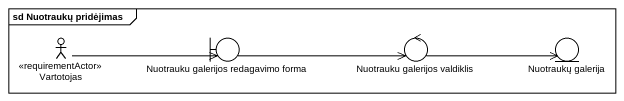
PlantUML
@startuml
mainframe sd Nuotraukų pridėjimas
actor Vartotojas <<requirementActor>>
boundary "Nuotrauku galerijos redagavimo forma" as Nuotrauku_galerijos
control "Nuotrauku galerijos valdiklis" as Nuotrauku_galerijos_2
entity "Nuotraukų galerija" as Nuotraukų_galerija
Vartotojas -right-> Nuotrauku_galerijos
Nuotrauku_galerijos -right-> Nuotrauku_galerijos_2
Nuotrauku_galerijos_2 -right-> Nuotraukų_galerija
@enduml
